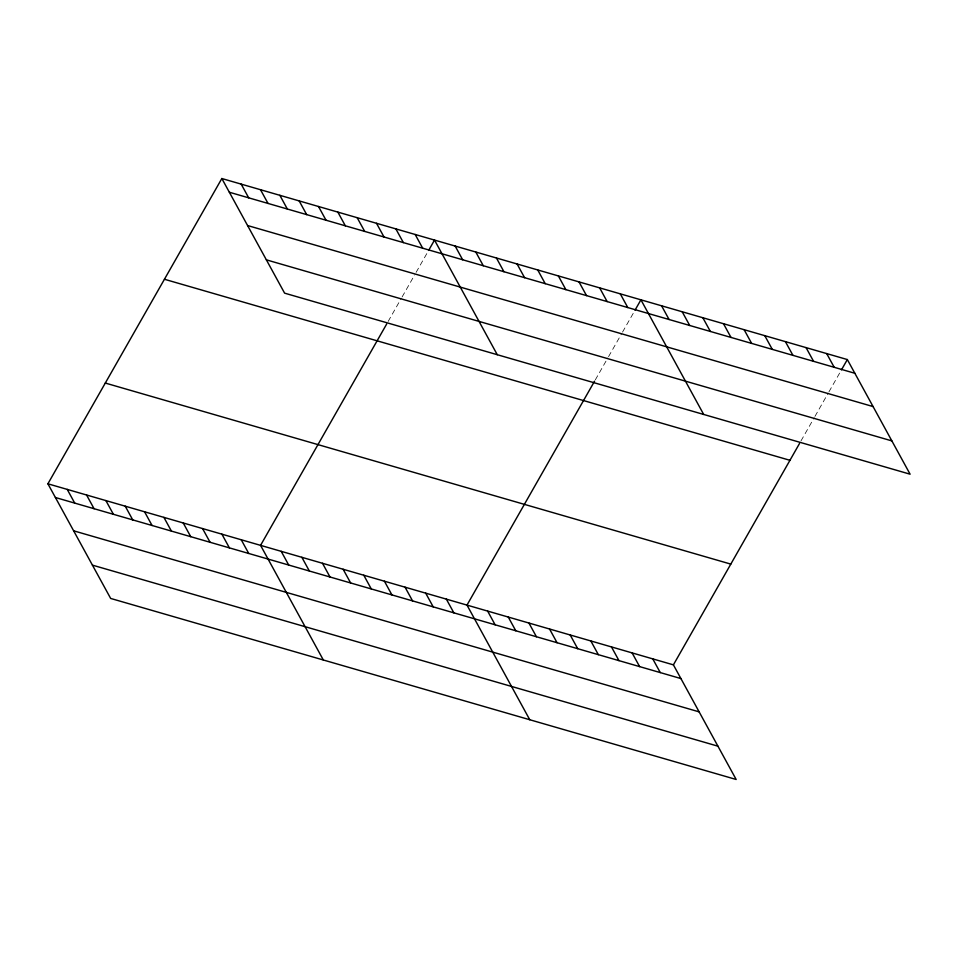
<?xml version="1.0" encoding="UTF-8"?>
<svg xmlns="http://www.w3.org/2000/svg" width="958" height="958" viewBox="0 0 958 958"><rect width="100%" height="100%" fill="white"/><g stroke="black" fill="none" stroke-linecap="round" stroke-linejoin="round"><path stroke-width="0.72" stroke-dasharray="4.79 3.59" d="M388.146 321.445L401.39 298.189M402.132 296.908L414.646 274.946M416.107 272.359L427.891 251.703M595.301 379.895L607.815 357.945M608.546 356.651L621.79 333.396M622.532 332.103L634.304 311.446M800.972 440.931L814.228 417.688M814.959 416.395L828.203 393.139M828.945 391.846L840.717 371.189"/><path stroke-width="1.44" d="M47.9 483.802L673.402 664.852L736.163 779.477L110.661 598.439L47.9 483.802L221.837 178.523L847.339 359.561L910.1 474.198L284.598 293.148L221.837 178.523M386.673 324.032L260.564 545.353L323.325 659.99M428.621 250.409L434.513 240.075L497.274 354.711M594.559 381.188L466.989 605.097L529.75 719.733M635.034 310.152L640.926 299.818L703.687 414.455M673.402 664.852L799.511 443.518M841.447 369.896L847.339 359.561M229.345 192.235L854.847 373.273M247.583 225.537L873.085 406.575M266.372 259.846L891.862 440.896M164.441 279.257L789.943 460.307M105.296 383.056L730.798 564.106M55.408 497.513L680.91 678.563M73.646 530.816L699.136 711.866M92.423 565.136L717.925 746.174M826.694 353.586L834.202 367.297M806.061 347.61L813.57 361.322M785.416 341.635L792.925 355.346M764.771 335.659L772.28 349.371M744.126 329.684L751.635 343.407M723.494 323.72L731.002 337.432M702.849 317.745L710.357 331.456M682.204 311.769L689.712 325.481M661.571 305.794L669.079 319.505M620.281 293.843L627.789 307.554M599.648 287.867L607.144 301.578M579.003 281.892L586.512 295.603M558.358 275.916L565.867 289.627M537.713 269.94L545.222 283.664M517.081 263.965L524.589 277.688M496.436 258.001L503.944 271.713M475.791 252.026L483.299 265.737M455.158 246.05L462.654 259.762M652.757 658.876L660.266 672.588M415.173 234.482L422.682 248.194M632.112 652.901L639.621 666.612M395.846 228.878L403.354 242.59M611.467 646.925L618.976 660.637M376.506 223.286L384.014 236.997M590.835 640.95L598.343 654.661M357.178 217.694L364.687 231.405M570.19 634.974L577.698 648.686M337.839 212.089L345.347 225.801M318.511 206.497L326.019 220.208M549.545 628.999L557.053 642.71M299.171 200.905L306.68 214.616M528.912 623.023L536.42 636.735M279.844 195.3L287.352 209.024M508.267 617.048L515.775 630.759M260.504 189.708L268.012 203.419M487.622 611.072L495.13 624.796M241.177 184.116L248.685 197.827M446.344 599.133L453.853 612.845M425.699 593.158L433.208 606.869M405.054 587.182L412.563 600.894M384.421 581.207L391.93 594.918M363.777 575.231L371.285 588.942M343.132 569.256L350.64 582.967M322.499 563.28L329.995 576.991M301.854 557.305L309.362 571.016M281.209 551.329L288.717 565.04M241.236 539.761L248.745 553.473M221.897 534.169L229.405 547.88M202.569 528.577L210.077 542.288M183.229 522.972L190.738 536.684M163.902 517.38L171.41 531.091M144.562 511.788L152.071 525.499M125.235 506.183L132.743 519.895M105.895 500.591L113.403 514.302M86.567 494.999L94.076 508.71M67.228 489.394L74.736 503.118"/></g></svg>
